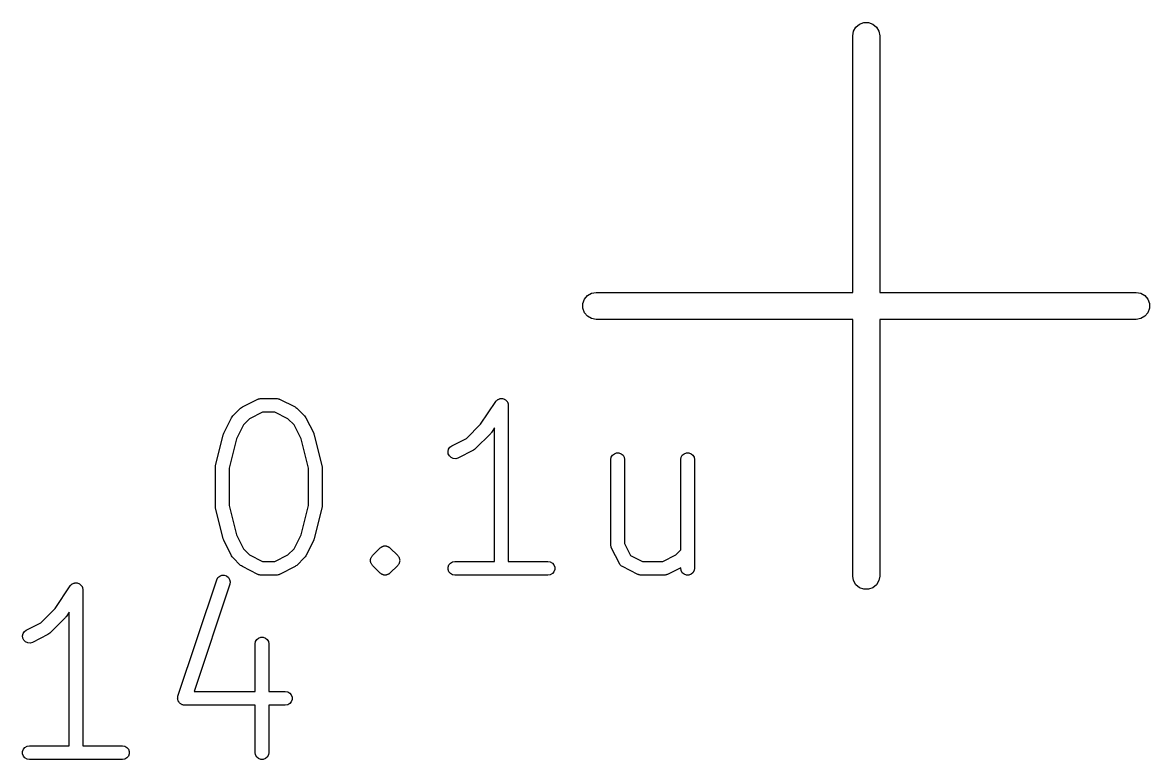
# Model space of a CAD drawing. Extents: x 0 to 76, y -93 to 10.
# Drawn here: x 66.75 to 75.1, y -56.36 to -50.9 of the extents above; entities that cross this region are included whole.
import ezdxf

# ---------------------------------------------------------------- set-up
doc = ezdxf.new("R2010")
doc.units = 0
doc.header["$MEASUREMENT"] = 0
doc.layers.add('BLACK', color=7, linetype='CONTINUOUS')

msp = doc.modelspace()

# ---------------------------------------------------------------- linework, layer by layer
at = {"layer": 'Black'}
for p, q in [((72.9234, -50.9357), (72.95, -50.9134)), ((72.95, -50.9134), (72.9826, -50.9015)), ((72.9826, -50.9015), (73.0174, -50.9015)), ((73.0174, -50.9015), (73.05, -50.9134)), ((73.05, -50.9134), (73.0766, -50.9357)), ((72.9, -51), (72.906, -50.9658)), ((72.9, -52.9), (72.9, -51)), ((72.906, -50.9658), (72.9234, -50.9357)), ((73.0766, -50.9357), (73.094, -50.9658)), ((73.094, -50.9658), (73.1, -51)), ((73.1, -51), (73.1, -52.9)), ((70.9134, -52.95), (70.9357, -52.9234)), ((70.9357, -52.9234), (70.9658, -52.906)), ((70.9658, -52.906), (71, -52.9)), ((71, -52.9), (72.9, -52.9)), ((73.1, -52.9), (75, -52.9)), ((75, -52.9), (75.0342, -52.906)), ((75.0342, -52.906), (75.0643, -52.9234)), ((75.0643, -52.9234), (75.0866, -52.95)), ((70.9015, -52.9826), (70.9134, -52.95)), ((70.9015, -53.0174), (70.9015, -52.9826)), ((75.0866, -52.95), (75.0985, -52.9826)), ((75.0985, -52.9826), (75.0985, -53.0174)), ((70.9134, -53.05), (70.9015, -53.0174)), ((70.9357, -53.0766), (70.9134, -53.05)), ((70.9658, -53.094), (70.9357, -53.0766)), ((75.0643, -53.0766), (75.0342, -53.094)), ((75.0866, -53.05), (75.0643, -53.0766)), ((75.0985, -53.0174), (75.0866, -53.05)), ((71, -53.1), (70.9658, -53.094)), ((72.9, -53.1), (71, -53.1)), ((72.9, -55), (72.9, -53.1)), ((75, -53.1), (73.1, -53.1)), ((73.1, -53.1), (73.1, -55)), ((75.0342, -53.094), (75, -53.1)), ((68.3088, -53.815), (68.3662, -53.7576)), ((68.3662, -53.7576), (68.3729, -53.7529)), ((68.3729, -53.7529), (68.3794, -53.7481)), ((68.3794, -53.7481), (68.4944, -53.6906)), ((68.4944, -53.6906), (68.4972, -53.6898)), ((68.4972, -53.6898), (68.4997, -53.6883)), ((68.4997, -53.6883), (68.5056, -53.6873)), ((68.5056, -53.6873), (68.5113, -53.6856)), ((68.5113, -53.6856), (68.5142, -53.6858)), ((68.5142, -53.6858), (68.5171, -53.6852)), ((68.5171, -53.6852), (68.632, -53.6852)), ((68.632, -53.6852), (68.6349, -53.6858)), ((68.6349, -53.6858), (68.6378, -53.6856)), ((68.6378, -53.6856), (68.6435, -53.6873)), ((68.6435, -53.6873), (68.6494, -53.6883)), ((68.6494, -53.6883), (68.6519, -53.6898)), ((68.6519, -53.6898), (68.6547, -53.6906)), ((68.6547, -53.6906), (68.7696, -53.7481)), ((68.7696, -53.7481), (68.7761, -53.7529)), ((68.7761, -53.7529), (68.7828, -53.7576)), ((68.7828, -53.7576), (68.8403, -53.815)), ((70.1437, -53.876), (70.2558, -53.7079)), ((70.2558, -53.7079), (70.2578, -53.7058)), ((70.2578, -53.7058), (70.2592, -53.7034)), ((70.2592, -53.7034), (70.2638, -53.6995)), ((70.2638, -53.6995), (70.268, -53.6951)), ((70.268, -53.6951), (70.2705, -53.6939)), ((70.2705, -53.6939), (70.2727, -53.6921)), ((70.2727, -53.6921), (70.2784, -53.69)), ((70.2784, -53.69), (70.2838, -53.6873)), ((70.2838, -53.6873), (70.2866, -53.687)), ((70.2866, -53.687), (70.2893, -53.686)), ((70.2893, -53.686), (70.2953, -53.686)), ((70.2953, -53.686), (70.3014, -53.6854)), ((70.3014, -53.6854), (70.3041, -53.686)), ((70.3041, -53.686), (70.3069, -53.686)), ((70.3069, -53.686), (70.3126, -53.6881)), ((70.3126, -53.6881), (70.3185, -53.6895)), ((70.3185, -53.6895), (70.3208, -53.6911)), ((70.3208, -53.6911), (70.3235, -53.6921)), ((70.3235, -53.6921), (70.3281, -53.696)), ((70.3281, -53.696), (70.3332, -53.6993)), ((70.3332, -53.6993), (70.3349, -53.7016)), ((70.3349, -53.7016), (70.337, -53.7034)), ((70.337, -53.7034), (70.34, -53.7086)), ((70.34, -53.7086), (70.3436, -53.7135)), ((70.3436, -53.7135), (70.3444, -53.7162)), ((70.3444, -53.7162), (70.3458, -53.7187)), ((70.3458, -53.7187), (70.3469, -53.7246)), ((70.3469, -53.7246), (70.3486, -53.7305)), ((70.3486, -53.7305), (70.3484, -53.7333)), ((70.3484, -53.7333), (70.3489, -53.736)), ((70.3489, -53.736), (70.3489, -54.8917)), ((68.2418, -53.9431), (68.2993, -53.8282)), ((68.2993, -53.8282), (68.3041, -53.8217)), ((68.3041, -53.8217), (68.3088, -53.815)), ((68.4323, -53.8352), (68.3865, -53.881)), ((68.5291, -53.7868), (68.4323, -53.8352)), ((68.62, -53.7868), (68.5291, -53.7868)), ((68.7168, -53.8353), (68.62, -53.7868)), ((68.7626, -53.881), (68.7168, -53.8353)), ((68.8403, -53.815), (68.8449, -53.8217)), ((68.8449, -53.8217), (68.8498, -53.8282)), ((68.8498, -53.8282), (68.9072, -53.9431)), ((68.3865, -53.881), (68.3352, -53.9836)), ((68.8139, -53.9836), (68.7626, -53.881)), ((70.0382, -53.9816), (70.1437, -53.876)), ((70.2473, -53.9038), (70.2255, -53.9366)), ((70.2473, -54.8917), (70.2473, -53.9038)), ((68.1805, -54.1833), (68.238, -53.9535)), ((68.238, -53.9535), (68.2402, -53.9485)), ((68.2402, -53.9485), (68.2418, -53.9431)), ((68.3352, -53.9836), (68.2806, -54.2019)), ((68.8684, -54.2019), (68.8139, -53.9836)), ((68.9072, -53.9431), (68.9088, -53.9485)), ((68.9088, -53.9485), (68.9111, -53.9535)), ((68.9111, -53.9535), (68.9685, -54.1833)), ((69.9307, -54.0353), (70.0382, -53.9816)), ((70.2191, -53.9443), (70.1042, -54.0592)), ((70.222, -53.9402), (70.2191, -53.9443)), ((70.2255, -53.9366), (70.222, -53.9402)), ((69.9027, -54.0777), (69.9068, -54.0606)), ((69.9047, -54.0952), (69.9027, -54.0777)), ((69.9068, -54.0606), (69.9165, -54.0458)), ((69.9165, -54.0458), (69.9307, -54.0353)), ((70.091, -54.0687), (69.9761, -54.1262)), ((70.0976, -54.0639), (70.091, -54.0687)), ((70.1042, -54.0592), (70.0976, -54.0639)), ((71.121, -54.1056), (71.1345, -54.0942)), ((71.1345, -54.0942), (71.1511, -54.0882)), ((71.1511, -54.0882), (71.1687, -54.0882)), ((71.1687, -54.0882), (71.1853, -54.0942)), ((71.1853, -54.0942), (71.1988, -54.1056)), ((71.638, -54.1056), (71.6516, -54.0942)), ((71.6516, -54.0942), (71.6681, -54.0882)), ((71.6681, -54.0882), (71.6858, -54.0882)), ((71.6858, -54.0882), (71.7024, -54.0942)), ((71.7024, -54.0942), (71.7159, -54.1056)), ((69.9126, -54.111), (69.9047, -54.0952)), ((69.9254, -54.1232), (69.9126, -54.111)), ((69.9416, -54.1302), (69.9254, -54.1232)), ((69.9592, -54.1312), (69.9416, -54.1302)), ((69.9761, -54.1262), (69.9592, -54.1312)), ((71.1091, -54.1382), (71.1121, -54.1208)), ((71.1091, -54.7702), (71.1091, -54.1382)), ((71.1121, -54.1208), (71.121, -54.1056)), ((71.1988, -54.1056), (71.2076, -54.1208)), ((71.2076, -54.1208), (71.2107, -54.1382)), ((71.2107, -54.1382), (71.2107, -54.7582)), ((71.6262, -54.1382), (71.6292, -54.1208)), ((71.6262, -54.8066), (71.6262, -54.1382)), ((71.6292, -54.1208), (71.638, -54.1056)), ((71.7159, -54.1056), (71.7247, -54.1208)), ((71.7247, -54.1208), (71.7278, -54.1382)), ((71.7278, -54.1382), (71.7278, -54.9425)), ((68.179, -54.1957), (68.1801, -54.1895)), ((68.179, -54.4829), (68.179, -54.1957)), ((68.1801, -54.1895), (68.1805, -54.1833)), ((68.2806, -54.2019), (68.2806, -54.4767)), ((68.8684, -54.4767), (68.8684, -54.2019)), ((68.9685, -54.1833), (68.969, -54.1895)), ((68.969, -54.1895), (68.97, -54.1957)), ((68.97, -54.1957), (68.97, -54.4829)), ((68.1801, -54.4891), (68.179, -54.4829)), ((68.1805, -54.4952), (68.1801, -54.4891)), ((68.238, -54.7251), (68.1805, -54.4952)), ((68.2806, -54.4767), (68.3352, -54.695)), ((68.8139, -54.695), (68.8684, -54.4767)), ((68.9685, -54.4952), (68.9111, -54.7251)), ((68.969, -54.4891), (68.9685, -54.4952)), ((68.97, -54.4829), (68.969, -54.4891)), ((68.2402, -54.7301), (68.238, -54.7251)), ((68.2418, -54.7355), (68.2402, -54.7301)), ((68.2993, -54.8504), (68.2418, -54.7355)), ((68.3352, -54.695), (68.3865, -54.7976)), ((68.7626, -54.7976), (68.8139, -54.695)), ((68.9072, -54.7355), (68.8498, -54.8504)), ((68.9088, -54.7301), (68.9072, -54.7355)), ((68.9111, -54.7251), (68.9088, -54.7301)), ((71.2107, -54.7582), (71.2552, -54.8472)), ((68.3865, -54.7976), (68.4323, -54.8433)), ((68.4323, -54.8433), (68.5291, -54.8917)), ((68.62, -54.8917), (68.7168, -54.8433)), ((68.7168, -54.8433), (68.7626, -54.7976)), ((69.3429, -54.8492), (69.4004, -54.7917)), ((69.4004, -54.7917), (69.404, -54.7892)), ((69.404, -54.7892), (69.4072, -54.786)), ((69.4072, -54.786), (69.4092, -54.7851)), ((69.4092, -54.7851), (69.4109, -54.7836)), ((69.4109, -54.7836), (69.413, -54.7829)), ((69.413, -54.7829), (69.4148, -54.7816)), ((69.4148, -54.7816), (69.4191, -54.7805)), ((69.4191, -54.7805), (69.4232, -54.7786)), ((69.4232, -54.7786), (69.4254, -54.7784)), ((69.4254, -54.7784), (69.4275, -54.7776)), ((69.4275, -54.7776), (69.4297, -54.7776)), ((69.4297, -54.7776), (69.4319, -54.777)), ((69.4319, -54.777), (69.4363, -54.7774)), ((69.4363, -54.7774), (69.4407, -54.777)), ((69.4407, -54.777), (69.4429, -54.7776)), ((69.4429, -54.7776), (69.4451, -54.7776)), ((69.4451, -54.7776), (69.4472, -54.7784)), ((69.4472, -54.7784), (69.4495, -54.7786)), ((69.4495, -54.7786), (69.4535, -54.7805)), ((69.4535, -54.7805), (69.4578, -54.7816)), ((69.4578, -54.7816), (69.4596, -54.7829)), ((69.4596, -54.7829), (69.4617, -54.7836)), ((69.4617, -54.7836), (69.4634, -54.7851)), ((69.4634, -54.7851), (69.4654, -54.786)), ((69.4654, -54.786), (69.4686, -54.7892)), ((69.4686, -54.7892), (69.4722, -54.7917)), ((69.4722, -54.7917), (69.5297, -54.8492)), ((71.1096, -54.7731), (71.1091, -54.7702)), ((71.1094, -54.776), (71.1096, -54.7731)), ((71.1111, -54.7817), (71.1094, -54.776)), ((71.1121, -54.7876), (71.1111, -54.7817)), ((71.1136, -54.7901), (71.1121, -54.7876)), ((71.1144, -54.7929), (71.1136, -54.7901)), ((71.1719, -54.9078), (71.1144, -54.7929)), ((71.4926, -54.8917), (71.5894, -54.8433)), ((71.5894, -54.8433), (71.6262, -54.8066)), ((68.3041, -54.8569), (68.2993, -54.8504)), ((68.3088, -54.8636), (68.3041, -54.8569)), ((68.3662, -54.921), (68.3088, -54.8636)), ((68.3729, -54.9257), (68.3662, -54.921)), ((68.3794, -54.9305), (68.3729, -54.9257)), ((68.5291, -54.8917), (68.62, -54.8917)), ((68.7762, -54.9257), (68.7696, -54.9305)), ((68.7828, -54.921), (68.7762, -54.9257)), ((68.8403, -54.8636), (68.7828, -54.921)), ((68.8449, -54.8569), (68.8403, -54.8636)), ((68.8498, -54.8504), (68.8449, -54.8569)), ((69.3283, -54.8807), (69.3294, -54.8764)), ((69.3286, -54.8851), (69.3283, -54.8807)), ((69.3283, -54.8895), (69.3286, -54.8851)), ((69.3294, -54.8938), (69.3283, -54.8895)), ((69.3294, -54.8764), (69.3298, -54.8719)), ((69.3298, -54.8982), (69.3294, -54.8938)), ((69.3298, -54.8719), (69.3317, -54.8679)), ((69.3317, -54.9023), (69.3298, -54.8982)), ((69.3317, -54.8679), (69.3328, -54.8636)), ((69.3328, -54.9066), (69.3317, -54.9023)), ((69.3328, -54.8636), (69.3354, -54.86)), ((69.3354, -54.9102), (69.3328, -54.9066)), ((69.3354, -54.86), (69.3372, -54.856)), ((69.3372, -54.9142), (69.3354, -54.9102)), ((69.3372, -54.856), (69.3404, -54.8528)), ((69.3404, -54.9174), (69.3372, -54.9142)), ((69.3404, -54.8528), (69.3429, -54.8492)), ((69.3429, -54.921), (69.3404, -54.9174)), ((69.4004, -54.9785), (69.3429, -54.921)), ((69.5297, -54.921), (69.4722, -54.9785)), ((69.5297, -54.8492), (69.5322, -54.8528)), ((69.5322, -54.9174), (69.5297, -54.921)), ((69.5322, -54.8528), (69.5354, -54.856)), ((69.5354, -54.9142), (69.5322, -54.9174)), ((69.5354, -54.856), (69.5373, -54.86)), ((69.5373, -54.9102), (69.5354, -54.9142)), ((69.5373, -54.86), (69.5398, -54.8636)), ((69.5398, -54.9066), (69.5373, -54.9102)), ((69.5398, -54.8636), (69.541, -54.8679)), ((69.541, -54.9023), (69.5398, -54.9066)), ((69.541, -54.8679), (69.5428, -54.8719)), ((69.5428, -54.8982), (69.541, -54.9023)), ((69.5428, -54.8719), (69.5432, -54.8764)), ((69.5432, -54.8938), (69.5428, -54.8982)), ((69.5432, -54.8764), (69.5444, -54.8807)), ((69.5444, -54.8895), (69.5432, -54.8938)), ((69.5444, -54.8807), (69.544, -54.8851)), ((69.544, -54.8851), (69.5444, -54.8895)), ((69.9034, -54.9337), (69.9094, -54.9171)), ((69.9094, -54.9171), (69.9207, -54.9036)), ((69.9207, -54.9036), (69.936, -54.8948)), ((69.936, -54.8948), (69.9534, -54.8917)), ((69.9534, -54.8917), (70.2473, -54.8917)), ((70.3489, -54.8917), (70.6428, -54.8917)), ((70.6428, -54.8917), (70.6602, -54.8948)), ((70.6602, -54.8948), (70.6755, -54.9036)), ((70.6755, -54.9036), (70.6868, -54.9171)), ((70.6868, -54.9171), (70.6928, -54.9337)), ((71.1763, -54.9138), (71.1719, -54.9078)), ((71.1804, -54.92), (71.1763, -54.9138)), ((71.1816, -54.9209), (71.1804, -54.92)), ((71.1824, -54.922), (71.1816, -54.9209)), ((71.1886, -54.9261), (71.1824, -54.922)), ((71.1946, -54.9305), (71.1886, -54.9261)), ((71.2552, -54.8472), (71.3442, -54.8917)), ((71.3442, -54.8917), (71.4926, -54.8917)), ((68.1894, -55.0275), (68.1978, -55.012)), ((68.1978, -55.012), (68.211, -55.0003)), ((68.211, -55.0003), (68.2274, -54.9938)), ((68.2274, -54.9938), (68.2451, -54.9933)), ((68.2451, -54.9933), (68.2618, -54.9989)), ((68.2618, -54.9989), (68.2756, -55.0099)), ((68.2756, -55.0099), (68.2849, -55.0249)), ((68.4944, -54.988), (68.3794, -54.9305)), ((68.4972, -54.9888), (68.4944, -54.988)), ((68.4997, -54.9903), (68.4972, -54.9888)), ((68.5056, -54.9913), (68.4997, -54.9903)), ((68.5113, -54.993), (68.5056, -54.9913)), ((68.5142, -54.9928), (68.5113, -54.993)), ((68.5171, -54.9933), (68.5142, -54.9928)), ((68.632, -54.9933), (68.5171, -54.9933)), ((68.6349, -54.9928), (68.632, -54.9933)), ((68.6378, -54.993), (68.6349, -54.9928)), ((68.6435, -54.9913), (68.6378, -54.993)), ((68.6494, -54.9903), (68.6435, -54.9913)), ((68.6519, -54.9888), (68.6494, -54.9903)), ((68.6547, -54.988), (68.6519, -54.9888)), ((68.7696, -54.9305), (68.6547, -54.988)), ((69.404, -54.981), (69.4004, -54.9785)), ((69.4072, -54.9842), (69.404, -54.981)), ((69.4092, -54.9851), (69.4072, -54.9842)), ((69.4109, -54.9865), (69.4092, -54.9851)), ((69.413, -54.9873), (69.4109, -54.9865)), ((69.4148, -54.9886), (69.413, -54.9873)), ((69.4191, -54.9897), (69.4148, -54.9886)), ((69.4232, -54.9916), (69.4191, -54.9897)), ((69.4254, -54.9918), (69.4232, -54.9916)), ((69.4275, -54.9926), (69.4254, -54.9918)), ((69.4297, -54.9926), (69.4275, -54.9926)), ((69.4319, -54.9932), (69.4297, -54.9926)), ((69.4363, -54.9928), (69.4319, -54.9932)), ((69.4407, -54.9932), (69.4363, -54.9928)), ((69.4429, -54.9926), (69.4407, -54.9932)), ((69.4451, -54.9926), (69.4429, -54.9926)), ((69.4472, -54.9918), (69.4451, -54.9926)), ((69.4495, -54.9916), (69.4472, -54.9918)), ((69.4535, -54.9897), (69.4495, -54.9916)), ((69.4578, -54.9886), (69.4535, -54.9897)), ((69.4596, -54.9873), (69.4578, -54.9886)), ((69.4617, -54.9865), (69.4596, -54.9873)), ((69.4634, -54.9851), (69.4617, -54.9865)), ((69.4654, -54.9842), (69.4634, -54.9851)), ((69.4686, -54.981), (69.4654, -54.9842)), ((69.4722, -54.9785), (69.4686, -54.981)), ((69.9034, -54.9514), (69.9034, -54.9337)), ((69.9094, -54.9679), (69.9034, -54.9514)), ((69.9207, -54.9815), (69.9094, -54.9679)), ((69.936, -54.9903), (69.9207, -54.9815)), ((69.9534, -54.9933), (69.936, -54.9903)), ((70.6428, -54.9933), (69.9534, -54.9933)), ((70.6602, -54.9903), (70.6428, -54.9933)), ((70.6755, -54.9815), (70.6602, -54.9903)), ((70.6868, -54.9679), (70.6755, -54.9815)), ((70.6928, -54.9514), (70.6868, -54.9679)), ((70.6928, -54.9337), (70.6928, -54.9514)), ((71.3095, -54.988), (71.1946, -54.9305)), ((71.3123, -54.9888), (71.3095, -54.988)), ((71.3149, -54.9903), (71.3123, -54.9888)), ((71.3207, -54.9913), (71.3149, -54.9903)), ((71.3264, -54.993), (71.3207, -54.9913)), ((71.3294, -54.9928), (71.3264, -54.993)), ((71.3322, -54.9933), (71.3294, -54.9928)), ((71.5046, -54.9933), (71.3322, -54.9933)), ((71.5075, -54.9928), (71.5046, -54.9933)), ((71.5104, -54.993), (71.5075, -54.9928)), ((71.5161, -54.9913), (71.5104, -54.993)), ((71.522, -54.9903), (71.5161, -54.9913)), ((71.5245, -54.9888), (71.522, -54.9903)), ((71.5273, -54.988), (71.5245, -54.9888)), ((71.6262, -54.9386), (71.5273, -54.988)), ((71.6262, -54.9425), (71.6262, -54.9386)), ((71.6292, -54.9599), (71.6262, -54.9425)), ((71.638, -54.9752), (71.6292, -54.9599)), ((71.6516, -54.9865), (71.638, -54.9752)), ((71.6681, -54.9926), (71.6516, -54.9865)), ((71.6858, -54.9926), (71.6681, -54.9926)), ((71.7024, -54.9865), (71.6858, -54.9926)), ((71.7159, -54.9752), (71.7024, -54.9865)), ((71.7247, -54.9599), (71.7159, -54.9752)), ((71.7278, -54.9425), (71.7247, -54.9599)), ((72.906, -55.0342), (72.9, -55)), ((73.1, -55), (73.094, -55.0342)), ((66.9916, -55.241), (67.1038, -55.0729)), ((67.1038, -55.0729), (67.1057, -55.0708)), ((67.1057, -55.0708), (67.1071, -55.0684)), ((67.1071, -55.0684), (67.1118, -55.0645)), ((67.1118, -55.0645), (67.1159, -55.0601)), ((67.1159, -55.0601), (67.1185, -55.0589)), ((67.1185, -55.0589), (67.1206, -55.0571)), ((67.1206, -55.0571), (67.1263, -55.055)), ((67.1263, -55.055), (67.1318, -55.0523)), ((67.1318, -55.0523), (67.1346, -55.052)), ((67.1346, -55.052), (67.1372, -55.051)), ((67.1372, -55.051), (67.1433, -55.051)), ((67.1433, -55.051), (67.1493, -55.0504)), ((67.1493, -55.0504), (67.152, -55.051)), ((67.152, -55.051), (67.1548, -55.051)), ((67.1548, -55.051), (67.1605, -55.0531)), ((67.1605, -55.0531), (67.1664, -55.0545)), ((67.1664, -55.0545), (67.1688, -55.0561)), ((67.1688, -55.0561), (67.1714, -55.0571)), ((67.1714, -55.0571), (67.1761, -55.061)), ((67.1761, -55.061), (67.1811, -55.0643)), ((67.1811, -55.0643), (67.1828, -55.0666)), ((67.1828, -55.0666), (67.1849, -55.0684)), ((67.1849, -55.0684), (67.188, -55.0736)), ((67.188, -55.0736), (67.1916, -55.0785)), ((67.1916, -55.0785), (67.1924, -55.0812)), ((67.1924, -55.0812), (67.1938, -55.0837)), ((67.1938, -55.0837), (67.1948, -55.0896)), ((67.1948, -55.0896), (67.1965, -55.0955)), ((67.1965, -55.0955), (67.1963, -55.0983)), ((67.9022, -55.8893), (68.1894, -55.0275)), ((68.2858, -55.0597), (68.0208, -55.8546)), ((68.2849, -55.0249), (68.2884, -55.0422)), ((68.2884, -55.0422), (68.2858, -55.0597)), ((72.9234, -55.0643), (72.906, -55.0342)), ((72.95, -55.0866), (72.9234, -55.0643)), ((72.9826, -55.0985), (72.95, -55.0866)), ((73.05, -55.0866), (73.0174, -55.0985)), ((73.0766, -55.0643), (73.05, -55.0866)), ((73.094, -55.0342), (73.0766, -55.0643)), ((67.1963, -55.0983), (67.1968, -55.101)), ((67.1968, -55.101), (67.1968, -56.2567)), ((73.0174, -55.0985), (72.9826, -55.0985)), ((66.8861, -55.3466), (66.9916, -55.241)), ((67.067, -55.3093), (66.9521, -55.4242)), ((67.0699, -55.3052), (67.067, -55.3093)), ((67.0734, -55.3016), (67.0699, -55.3052)), ((67.0952, -55.2688), (67.0734, -55.3016)), ((67.0952, -56.2567), (67.0952, -55.2688)), ((66.7506, -55.4427), (66.7547, -55.4256)), ((66.7547, -55.4256), (66.7644, -55.4108)), ((66.7644, -55.4108), (66.7786, -55.4003)), ((66.7786, -55.4003), (66.8861, -55.3466)), ((66.9455, -55.4289), (66.9389, -55.4337)), ((66.9521, -55.4242), (66.9455, -55.4289)), ((66.7526, -55.4602), (66.7506, -55.4427)), ((66.7605, -55.476), (66.7526, -55.4602)), ((66.7733, -55.4882), (66.7605, -55.476)), ((66.7895, -55.4952), (66.7733, -55.4882)), ((66.8071, -55.4962), (66.7895, -55.4952)), ((66.824, -55.4912), (66.8071, -55.4962)), ((66.9389, -55.4337), (66.824, -55.4912)), ((68.4741, -55.5032), (68.4771, -55.4858)), ((68.4741, -55.8546), (68.4741, -55.5032)), ((68.4771, -55.4858), (68.486, -55.4706)), ((68.486, -55.4706), (68.4995, -55.4592)), ((68.4995, -55.4592), (68.5161, -55.4532)), ((68.5161, -55.4532), (68.5337, -55.4532)), ((68.5337, -55.4532), (68.5503, -55.4592)), ((68.5503, -55.4592), (68.5638, -55.4706)), ((68.5638, -55.4706), (68.5726, -55.4858)), ((68.5726, -55.4858), (68.5757, -55.5032)), ((68.5757, -55.5032), (68.5757, -55.8546)), ((67.8996, -55.9068), (67.9003, -55.9017)), ((67.9003, -55.9104), (67.8996, -55.9068)), ((67.9003, -55.8966), (67.9016, -55.893)), ((67.9003, -55.9017), (67.9003, -55.8966)), ((67.9003, -55.9142), (67.9003, -55.9104)), ((67.9021, -55.919), (67.9003, -55.9142)), ((67.9016, -55.893), (67.9022, -55.8893)), ((67.9031, -55.9241), (67.9021, -55.919)), ((67.9051, -55.9273), (67.9031, -55.9241)), ((67.9064, -55.9308), (67.9051, -55.9273)), ((67.9097, -55.9347), (67.9064, -55.9308)), ((68.0208, -55.8546), (68.4741, -55.8546)), ((68.5757, -55.8546), (68.6972, -55.8546)), ((68.6972, -55.8546), (68.7146, -55.8576)), ((68.7146, -55.8576), (68.7299, -55.8665)), ((68.7299, -55.8665), (68.7412, -55.88)), ((68.7412, -55.9308), (68.7299, -55.9443)), ((68.7412, -55.88), (68.7473, -55.8966)), ((68.7473, -55.9142), (68.7412, -55.9308)), ((68.7473, -55.8966), (68.7473, -55.9142)), ((67.9123, -55.9391), (67.9097, -55.9347)), ((67.9153, -55.9414), (67.9123, -55.9391)), ((67.9177, -55.9443), (67.9153, -55.9414)), ((67.9222, -55.9469), (67.9177, -55.9443)), ((67.9262, -55.9501), (67.9222, -55.9469)), ((67.9297, -55.9512), (67.9262, -55.9501)), ((67.933, -55.9531), (67.9297, -55.9512)), ((67.938, -55.954), (67.933, -55.9531)), ((67.9429, -55.9556), (67.938, -55.954)), ((67.9467, -55.9555), (67.9429, -55.9556)), ((67.9504, -55.9562), (67.9467, -55.9555)), ((68.4741, -55.9562), (67.9504, -55.9562)), ((68.4741, -56.3075), (68.4741, -55.9562)), ((68.6972, -55.9562), (68.5757, -55.9562)), ((68.5757, -55.9562), (68.5757, -56.3075)), ((68.7146, -55.9531), (68.6972, -55.9562)), ((68.7299, -55.9443), (68.7146, -55.9531)), ((66.7687, -56.2686), (66.7839, -56.2598)), ((66.7839, -56.2598), (66.8013, -56.2567)), ((66.8013, -56.2567), (67.0952, -56.2567)), ((67.1968, -56.2567), (67.4907, -56.2567)), ((67.4907, -56.2567), (67.5081, -56.2598)), ((67.5081, -56.2598), (67.5234, -56.2686)), ((66.7513, -56.2987), (66.7573, -56.2821)), ((66.7513, -56.3164), (66.7513, -56.2987)), ((66.7573, -56.3329), (66.7513, -56.3164)), ((66.7573, -56.2821), (66.7687, -56.2686)), ((66.7687, -56.3465), (66.7573, -56.3329)), ((66.7839, -56.3553), (66.7687, -56.3465)), ((67.5234, -56.3465), (67.5081, -56.3553)), ((67.5234, -56.2686), (67.5347, -56.2821)), ((67.5347, -56.3329), (67.5234, -56.3465)), ((67.5347, -56.2821), (67.5408, -56.2987)), ((67.5408, -56.3164), (67.5347, -56.3329)), ((67.5408, -56.2987), (67.5408, -56.3164)), ((68.4771, -56.3249), (68.4741, -56.3075)), ((68.486, -56.3402), (68.4771, -56.3249)), ((68.4995, -56.3515), (68.486, -56.3402)), ((68.5638, -56.3402), (68.5503, -56.3515)), ((68.5726, -56.3249), (68.5638, -56.3402)), ((68.5757, -56.3075), (68.5726, -56.3249)), ((66.8013, -56.3583), (66.7839, -56.3553)), ((67.4907, -56.3583), (66.8013, -56.3583)), ((67.5081, -56.3553), (67.4907, -56.3583)), ((68.5161, -56.3576), (68.4995, -56.3515)), ((68.5337, -56.3576), (68.5161, -56.3576)), ((68.5503, -56.3515), (68.5337, -56.3576))]:
    msp.add_line(p, q, dxfattribs=at)

doc.saveas('drawing.dxf')
